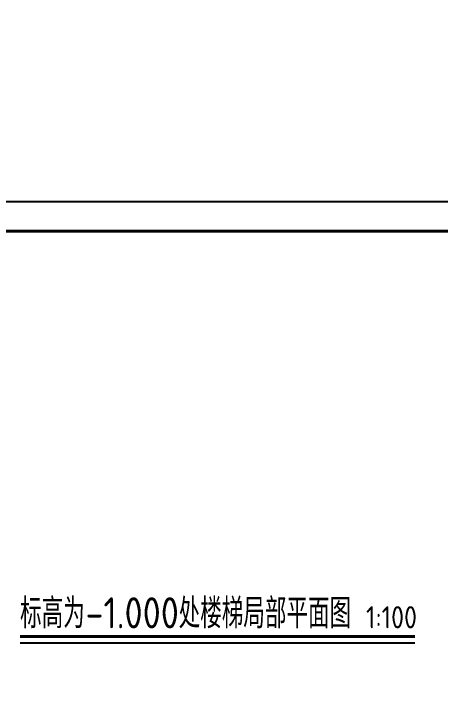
# Model space of a CAD drawing. Extents: x 27938 to 1507990, y 110129 to 923079.
# Drawn here: x 688271 to 702693, y 684862 to 708148 of the extents above; entities that cross this region are included whole.
import ezdxf
from ezdxf.xclip import XClip

# ---------------------------------------------------------------- set-up
doc = ezdxf.new("R2010")
doc.units = 0
doc.header["$LTSCALE"] = 1000
doc.header["$MEASUREMENT"] = 0
doc.header["$XCLIPFRAME"] = 0
for name, color, linetype in [('----建筑底图', 8, 'Continuous'), ('DIM_SYMB', 3, 'Continuous'), ('DOTE', 1, 'Continuous'), ('图框', 140, 'Continuous')]:
    doc.layers.add(name, color=color, linetype=linetype)
doc.layers.add('yichutu', color=7, linetype='Continuous', true_color=0xffffff, plot=False)
doc.styles.get("Standard").update_dxf_attribs({"font": 'gbenor.shx', "bigfont": 'gbcbig.shx'})

# ---------------------------------------------------------------- blocks, each defined once
blk = doc.blocks.new('A$C74D73064')
at = {"layer": 'DOTE', "color": 0}
for p, q in [((-41595, 128076.6), (-41595, 3986.3)), ((-36145, 128076.6), (-36145, 3986.3)), ((-30695, 128076.6), (-30695, 3986.3))]:
    blk.add_line(p, q, dxfattribs=at)
blk = doc.blocks.new('TK')
at = {"layer": '图框'}
blk.add_lwpolyline([(465375, 548714), (549475, 548714), (549475, 489314), (465375, 489314)], close=True, dxfattribs=at)
blk.add_lwpolyline([(465375, 548714), (549475, 548714), (549475, 489314), (465375, 489314)], close=True, dxfattribs=at)
at = {"layer": '图框', "const_width": 100}
blk.add_lwpolyline([(548475, 490314), (548475, 547714), (467875, 547714), (467875, 490314)], close=True, dxfattribs=at)
blk = doc.blocks.new('yct-841-594-84100-59399.9999999999-100-1000.0')
at = {"layer": 'yichutu', "color": 7, "true_color": 0xffffff}
blk.add_lwpolyline([(0, 0), (0, 59400), (84100, 59400), (84100, 0)], close=True, dxfattribs=at)

msp = doc.modelspace()

# ---------------------------------------------------------------- linework, layer by layer
at = {"layer": 'DIM_SYMB', "const_width": 105}
msp.add_lwpolyline([(688484.6, 687084.3), (701834.8, 687084.3)], dxfattribs=at)
at = {"layer": 'DIM_SYMB'}
msp.add_lwpolyline([(688484.6, 686874.3), (701834.8, 686874.3)], dxfattribs=at)

# ---------------------------------------------------------------- block references
at = {"layer": '----建筑底图', "color": 8}
ref = msp.add_blockref('A$C74D73064', (730993.1, 609539.2), dxfattribs=at)
XClip(ref).set_block_clipping_path([(-72082.5976296387, 50822.2577331646), (-18082.6107620973, 70322.2577319878)])
msp.add_blockref('TK', (181233, 153083.3))
at = {"layer": 'yichutu'}
msp.add_blockref('yct-841-594-84100-59399.9999999999-100-1000.0', (646608.1, 642396.9), dxfattribs=at)

# ---------------------------------------------------------------- texts
at = {"layer": 'DIM_SYMB', "color": 7}
for s, height, p in [('标高为', 1012.77, (688484.6, 687361.3)), ('-1.000', 1050, (690696.3, 687361.3)), ('处楼梯局部平面图', 1012.77, (693846.3, 687361.3)), ('1:100', 750, (700184.3, 687361.3))]:
    msp.add_text(s, height=height, dxfattribs=at).set_placement(p)

doc.saveas('drawing.dxf')
